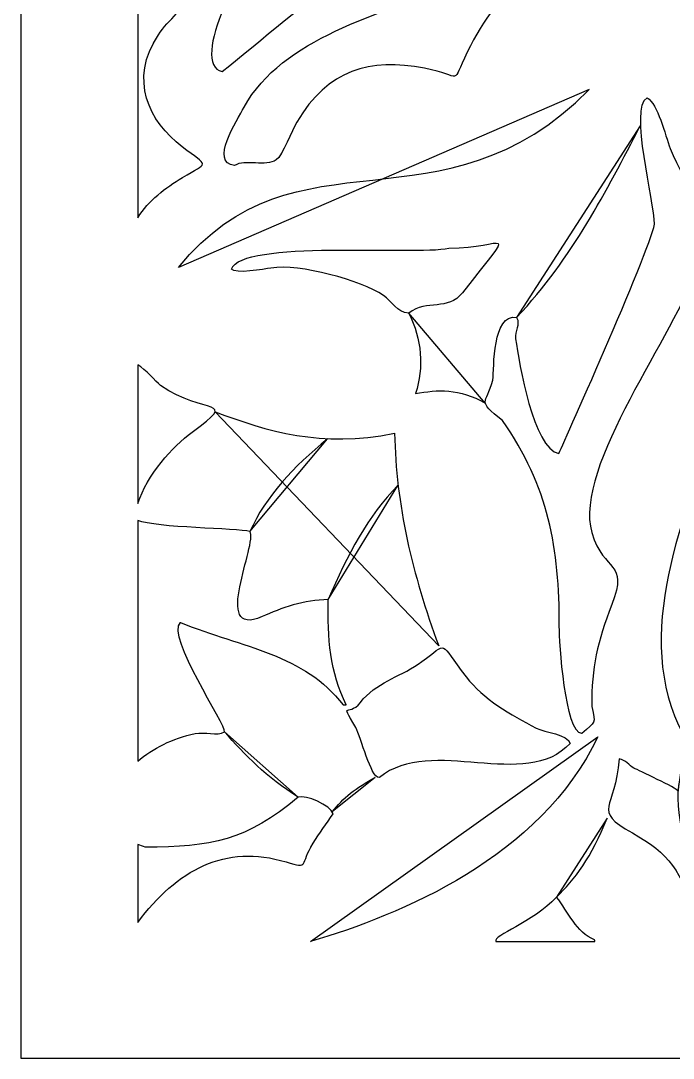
# Model space of a CAD drawing. Header units: centimetres. Extents: x -27.5 to -15.1, y -9.5 to 9.5.
# Drawn here: x -20.878 to -18.573, y -9.5 to -5.832 of the extents above; entities that cross this region are included whole.
import ezdxf

# ---------------------------------------------------------------- set-up
doc = ezdxf.new("R2010")
doc.units = ezdxf.units.CM
doc.header["$MEASUREMENT"] = 0
doc.layers.add('layer 1', color=7, linetype='Continuous')

msp = doc.modelspace()

# ---------------------------------------------------------------- linework, layer by layer
at = {"layer": 'layer 1', "color": 7}
for points, knots in [([(-20.87779, -9.50002), (-20.87779, -9.50002), (-20.87779, 9.5), (-20.87779, 9.5), (-20.87779, 9.5), (-20.87779, 9.5), (-15.09516, 9.5), (-15.09516, 9.5), (-15.09516, 9.5), (-15.09516, 9.5), (-15.09516, -9.50002), (-15.09516, -9.50002), (-15.09516, -9.50002), (-15.09516, -9.50002), (-20.87779, -9.50002), (-20.87779, -9.50002)], [0, 0, 0, 0, 0.2, 0.2, 0.2, 0.2, 0.4, 0.4, 0.4, 0.4, 0.6, 0.6, 0.6, 0.6, 1, 1, 1, 1]), ([(-20.46475, -6.52817), (-20.46475, -6.52817), (-20.46475, -5.55164), (-20.46475, -5.55164), (-20.46475, -5.55164), (-20.42298, -5.49611), (-20.35542, -5.43931), (-20.3173, -5.4019), (-20.3173, -5.4019), (-20.0979, -5.18665), (-19.79648, -5.01221), (-19.50322, -4.87595), (-19.50322, -4.87595), (-19.37686, -4.98438), (-19.27053, -4.9487), (-19.13331, -4.88952), (-19.13331, -4.88952), (-19.10363, -4.89333), (-19.09092, -4.92978), (-19.07571, -4.94969), (-19.07571, -4.94969), (-18.97742, -5.07837), (-18.83291, -5.06508), (-19.17607, -5.06421), (-19.17607, -5.06421), (-19.387, -5.06366), (-19.63091, -5.04263), (-19.77085, -5.24274), (-19.77085, -5.24274), (-19.86592, -5.37875), (-19.78721, -5.32167), (-19.9307, -5.36891), (-19.9307, -5.36891), (-20.07342, -5.41588), (-20.1833, -5.48603), (-20.24109, -5.63868), (-20.24109, -5.63868), (-20.25352, -5.67154), (-20.25095, -5.70642), (-20.26712, -5.73378), (-20.26712, -5.73378), (-20.29591, -5.78257), (-20.35716, -5.82935), (-20.39163, -5.88129), (-20.39163, -5.88129), (-20.49731, -6.04034), (-20.42459, -6.18831), (-20.30799, -6.2772), (-20.30799, -6.2772), (-20.21085, -6.35128), (-20.21379, -6.32977), (-20.30614, -6.38591), (-20.30614, -6.38591), (-20.36751, -6.4232), (-20.42555, -6.46704), (-20.46475, -6.52817)], [0, 0, 0, 0, 0.0666667, 0.0666667, 0.0666667, 0.0666667, 0.1333333, 0.1333333, 0.1333333, 0.1333333, 0.2, 0.2, 0.2, 0.2, 0.2666667, 0.2666667, 0.2666667, 0.2666667, 0.3333333, 0.3333333, 0.3333333, 0.3333333, 0.4, 0.4, 0.4, 0.4, 0.4666667, 0.4666667, 0.4666667, 0.4666667, 0.5333333, 0.5333333, 0.5333333, 0.5333333, 0.6, 0.6, 0.6, 0.6, 0.6666667, 0.6666667, 0.6666667, 0.6666667, 0.7333333, 0.7333333, 0.7333333, 0.7333333, 0.8, 0.8, 0.8, 0.8, 0.8666667, 0.8666667, 0.8666667, 0.8666667, 1, 1, 1, 1]), ([(-20.16676, -6.01134), (-20.28162, -5.98716), (-20.10217, -5.59372), (-19.97343, -5.55133), (-19.97343, -5.55133), (-19.84876, -5.51033), (-19.77907, -5.57545), (-19.72438, -5.4446), (-19.72438, -5.4446), (-19.64313, -5.25022), (-19.42336, -5.1894), (-19.23556, -5.22916), (-19.23556, -5.22916), (-19.1821, -5.24051), (-18.89806, -5.22456), (-18.89172, -5.2641), (-18.89172, -5.2641), (-19.04167, -5.46556), (-19.4766, -5.58438), (-19.71136, -5.68332), (-19.71136, -5.68332), (-19.87888, -5.75391), (-20.02021, -5.89978), (-20.16676, -6.01134), (-20.16676, -6.01134), (-20.16676, -6.01134), (-20.16676, -6.01134), (-20.16676, -6.01134)], [0, 0, 0, 0, 0.125, 0.125, 0.125, 0.125, 0.25, 0.25, 0.25, 0.25, 0.375, 0.375, 0.375, 0.375, 0.5, 0.5, 0.5, 0.5, 0.625, 0.625, 0.625, 0.625, 0.75, 0.75, 0.75, 0.75, 1, 1, 1, 1]), ([(-20.12214, -6.34321), (-20.08622, -6.32092), (-20.01161, -6.34915), (-19.97528, -6.3238), (-19.97528, -6.3238), (-19.95308, -6.30828), (-19.91969, -6.21806), (-19.90281, -6.18986), (-19.90281, -6.18986), (-19.79249, -6.00555), (-19.64588, -5.9619), (-19.45115, -5.99968), (-19.45115, -5.99968), (-19.31001, -6.02707), (-19.36072, -6.0652), (-19.30061, -5.94338), (-19.30061, -5.94338), (-19.18046, -5.69989), (-19.05039, -5.6217), (-18.7802, -5.55133), (-18.7802, -5.55133), (-18.77713, -5.52153), (-18.76409, -5.42651), (-18.79878, -5.42132), (-18.79878, -5.42132), (-18.96883, -5.52694), (-19.15171, -5.61911), (-19.34523, -5.70079), (-19.34523, -5.70079), (-19.61348, -5.81401), (-19.95311, -5.89048), (-20.08866, -6.13748), (-20.08866, -6.13748), (-20.11343, -6.18256), (-20.21243, -6.33644), (-20.12214, -6.34321)], [0, 0, 0, 0, 0.1, 0.1, 0.1, 0.1, 0.2, 0.2, 0.2, 0.2, 0.3, 0.3, 0.3, 0.3, 0.4, 0.4, 0.4, 0.4, 0.5, 0.5, 0.5, 0.5, 0.6, 0.6, 0.6, 0.6, 0.7, 0.7, 0.7, 0.7, 0.8, 0.8, 0.8, 0.8, 1, 1, 1, 1]), ([(-18.86939, -6.07537), (-19.39167, -6.60327), (-19.90281, -6.18986), (-20.32101, -6.70419), (-20.32101, -6.70419), (-20.32101, -6.70419), (-18.86939, -6.07537), (-18.86939, -6.07537)], [0, 0, 0, 0, 0.3333333, 0.3333333, 0.3333333, 0.3333333, 1, 1, 1, 1]), ([(-18.89543, -8.35195), (-18.84636, -8.30712), (-18.84584, -8.32172), (-18.86012, -8.25685), (-18.86012, -8.25685), (-18.86231, -8.11509), (-18.84027, -8.02975), (-18.78947, -7.89584), (-18.78947, -7.89584), (-18.72946, -7.73754), (-18.81659, -7.78822), (-18.86012, -7.6416), (-18.86012, -7.6416), (-18.92876, -7.41043), (-18.55795, -6.9268), (-18.4921, -6.71195), (-18.4921, -6.71195), (-18.43134, -6.51376), (-18.52803, -6.41918), (-18.58318, -6.28305), (-18.58318, -6.28305), (-18.60211, -6.23633), (-18.62718, -6.12481), (-18.66496, -6.10446), (-18.66496, -6.10446), (-18.72865, -6.13912), (-18.63893, -6.47425), (-18.63893, -6.55086), (-18.63893, -6.55086), (-18.65964, -6.65543), (-18.97647, -7.36176), (-18.97721, -7.36213), (-18.97721, -7.36213), (-19.06783, -7.34315), (-19.11708, -7.04485), (-19.12963, -6.95651), (-19.12963, -6.95651), (-19.13359, -6.92853), (-19.11213, -6.90723), (-19.12589, -6.88079), (-19.12589, -6.88079), (-19.21234, -6.86577), (-19.20594, -7.06015), (-19.20953, -7.10208), (-19.20953, -7.10208), (-19.23494, -7.19298), (-19.2688, -7.16861), (-19.17607, -7.24566), (-19.17607, -7.24566), (-19.01292, -7.4773), (-18.9748, -7.69763), (-18.97535, -7.97348), (-18.97535, -7.97348), (-18.97544, -8.02505), (-18.95473, -8.35195), (-18.89543, -8.35195)], [0, 0, 0, 0, 0.0666667, 0.0666667, 0.0666667, 0.0666667, 0.1333333, 0.1333333, 0.1333333, 0.1333333, 0.2, 0.2, 0.2, 0.2, 0.2666667, 0.2666667, 0.2666667, 0.2666667, 0.3333333, 0.3333333, 0.3333333, 0.3333333, 0.4, 0.4, 0.4, 0.4, 0.4666667, 0.4666667, 0.4666667, 0.4666667, 0.5333333, 0.5333333, 0.5333333, 0.5333333, 0.6, 0.6, 0.6, 0.6, 0.6666667, 0.6666667, 0.6666667, 0.6666667, 0.7333333, 0.7333333, 0.7333333, 0.7333333, 0.8, 0.8, 0.8, 0.8, 0.8666667, 0.8666667, 0.8666667, 0.8666667, 1, 1, 1, 1]), ([(-18.68911, -6.20346), (-18.80994, -6.43442), (-18.92579, -6.6664), (-19.12589, -6.88079), (-19.12589, -6.88079), (-19.12589, -6.88079), (-18.68911, -6.20346), (-18.68911, -6.20346)], [0, 0, 0, 0, 0.3333333, 0.3333333, 0.3333333, 0.3333333, 1, 1, 1, 1]), ([(-19.5069, -6.86527), (-19.44225, -6.81568), (-19.36894, -6.86014), (-19.31734, -6.79348), (-19.31734, -6.79348), (-19.11986, -6.53831), (-19.16281, -6.63626), (-19.36567, -6.63626), (-19.36567, -6.63626), (-19.48847, -6.6605), (-20.10087, -6.60525), (-20.13328, -6.71003), (-20.13328, -6.71003), (-20.12214, -6.72821), (-20.01727, -6.71003), (-19.9939, -6.70613), (-19.9939, -6.70613), (-19.89239, -6.68922), (-19.67541, -6.75016), (-19.59613, -6.80319), (-19.59613, -6.80319), (-19.56827, -6.8218), (-19.54861, -6.8636), (-19.5069, -6.86527)], [0, 0, 0, 0, 0.1428571, 0.1428571, 0.1428571, 0.1428571, 0.2857143, 0.2857143, 0.2857143, 0.2857143, 0.4285714, 0.4285714, 0.4285714, 0.4285714, 0.5714286, 0.5714286, 0.5714286, 0.5714286, 0.7142857, 0.7142857, 0.7142857, 0.7142857, 1, 1, 1, 1]), ([(-18.5553, -8.55574), (-18.55183, -8.50073), (-18.54064, -8.45609), (-18.49769, -8.41599), (-18.49769, -8.41599), (-18.73348, -8.09338), (-18.56306, -7.63659), (-18.43264, -7.30586), (-18.43264, -7.30586), (-18.39641, -7.214), (-18.26043, -6.83933), (-18.29323, -6.75078), (-18.29323, -6.75078), (-18.29323, -6.75078), (-18.5553, -8.55574), (-18.5553, -8.55574)], [0, 0, 0, 0, 0.2, 0.2, 0.2, 0.2, 0.4, 0.4, 0.4, 0.4, 0.6, 0.6, 0.6, 0.6, 1, 1, 1, 1]), ([(-19.23742, -7.18358), (-19.32714, -7.13173), (-19.40629, -7.13522), (-19.48322, -7.15019), (-19.48322, -7.15019), (-19.45279, -7.05523), (-19.46071, -6.96025), (-19.5069, -6.86527), (-19.5069, -6.86527), (-19.5069, -6.86527), (-19.23742, -7.18358), (-19.23742, -7.18358)], [0, 0, 0, 0, 0.25, 0.25, 0.25, 0.25, 0.5, 0.5, 0.5, 0.5, 1, 1, 1, 1]), ([(-20.46475, -7.53908), (-20.46475, -7.53908), (-20.46475, -7.04809), (-20.46475, -7.04809), (-20.46475, -7.04809), (-20.43618, -7.06485), (-20.40214, -7.10529), (-20.38421, -7.12146), (-20.38421, -7.12146), (-20.22674, -7.23162), (-20.10245, -7.15958), (-20.27269, -7.28644), (-20.27269, -7.28644), (-20.34284, -7.33873), (-20.42994, -7.43522), (-20.46475, -7.53908)], [0, 0, 0, 0, 0.2, 0.2, 0.2, 0.2, 0.4, 0.4, 0.4, 0.4, 0.6, 0.6, 0.6, 0.6, 1, 1, 1, 1]), ([(-19.40097, -8.04141), (-19.49493, -7.79106), (-19.55257, -7.54068), (-19.55711, -7.29031), (-19.55711, -7.29031), (-19.81778, -7.3425), (-20.00734, -7.28329), (-20.19091, -7.21462), (-20.19091, -7.21462), (-20.19091, -7.21462), (-19.40097, -8.04141), (-19.40097, -8.04141)], [0, 0, 0, 0, 0.25, 0.25, 0.25, 0.25, 0.5, 0.5, 0.5, 0.5, 1, 1, 1, 1]), ([(-20.06822, -7.63771), (-20.01297, -7.51357), (-19.91376, -7.40774), (-19.7946, -7.31025), (-19.7946, -7.31025), (-19.7946, -7.31025), (-20.06822, -7.63771), (-20.06822, -7.63771)], [0, 0, 0, 0, 0.3333333, 0.3333333, 0.3333333, 0.3333333, 1, 1, 1, 1]), ([(-19.79129, -7.87841), (-19.72614, -7.72069), (-19.649, -7.57967), (-19.54549, -7.47532), (-19.54549, -7.47532), (-19.54549, -7.47532), (-19.79129, -7.87841), (-19.79129, -7.87841)], [0, 0, 0, 0, 0.3333333, 0.3333333, 0.3333333, 0.3333333, 1, 1, 1, 1]), ([(-20.46475, -8.4499), (-20.46475, -8.4499), (-20.46475, -7.59835), (-20.46475, -7.59835), (-20.46475, -7.59835), (-20.39982, -7.62583), (-20.11373, -7.62509), (-20.06822, -7.63771), (-20.06822, -7.63771), (-20.0387, -7.67635), (-20.20732, -8.01881), (-20.02546, -7.93854), (-20.02546, -7.93854), (-19.95781, -7.90868), (-19.8773, -7.87878), (-19.79129, -7.87841), (-19.79129, -7.87841), (-19.79546, -8.01423), (-19.78467, -8.13512), (-19.72809, -8.251), (-19.72809, -8.251), (-19.72809, -8.251), (-19.73925, -8.251), (-19.73925, -8.251), (-19.73925, -8.251), (-19.87464, -8.07137), (-20.09274, -8.04778), (-20.31359, -7.95991), (-20.31359, -7.95991), (-20.36578, -8.00672), (-20.15074, -8.32496), (-20.15745, -8.34614), (-20.15745, -8.34614), (-20.18491, -8.36163), (-20.22773, -8.34484), (-20.26152, -8.35195), (-20.26152, -8.35195), (-20.34337, -8.36917), (-20.4099, -8.40411), (-20.46475, -8.4499)], [0, 0, 0, 0, 0.0909091, 0.0909091, 0.0909091, 0.0909091, 0.1818182, 0.1818182, 0.1818182, 0.1818182, 0.2727273, 0.2727273, 0.2727273, 0.2727273, 0.3636364, 0.3636364, 0.3636364, 0.3636364, 0.4545455, 0.4545455, 0.4545455, 0.4545455, 0.5454545, 0.5454545, 0.5454545, 0.5454545, 0.6363636, 0.6363636, 0.6363636, 0.6363636, 0.7272727, 0.7272727, 0.7272727, 0.7272727, 0.8181818, 0.8181818, 0.8181818, 0.8181818, 1, 1, 1, 1]), ([(-19.611, -8.50723), (-19.42518, -8.35786), (-19.09556, -8.55809), (-18.9363, -8.38689), (-18.9363, -8.38689), (-18.94409, -8.35501), (-19.0277, -8.34784), (-19.05713, -8.33254), (-19.05713, -8.33254), (-19.1472, -8.2857), (-19.24391, -8.23032), (-19.30432, -8.15203), (-19.30432, -8.15203), (-19.40456, -8.02218), (-19.36486, -8.02895), (-19.46046, -8.09771), (-19.46046, -8.09771), (-19.53191, -8.1491), (-19.60652, -8.16484), (-19.66863, -8.22967), (-19.66863, -8.22967), (-19.71789, -8.30582), (-19.75385, -8.22432), (-19.69464, -8.33059), (-19.69464, -8.33059), (-19.67485, -8.36614), (-19.64269, -8.50723), (-19.611, -8.50723)], [0, 0, 0, 0, 0.125, 0.125, 0.125, 0.125, 0.25, 0.25, 0.25, 0.25, 0.375, 0.375, 0.375, 0.375, 0.5, 0.5, 0.5, 0.5, 0.625, 0.625, 0.625, 0.625, 0.75, 0.75, 0.75, 0.75, 1, 1, 1, 1]), ([(-20.15745, -8.34614), (-20.08634, -8.42721), (-20.01003, -8.50689), (-19.89724, -8.5771), (-19.89724, -8.5771), (-19.89724, -8.5771), (-20.15745, -8.34614), (-20.15745, -8.34614)], [0, 0, 0, 0, 0.3333333, 0.3333333, 0.3333333, 0.3333333, 1, 1, 1, 1]), ([(-19.85387, -9.08698), (-19.53695, -8.99401), (-19.04099, -8.78945), (-18.83968, -8.36358), (-18.83968, -8.36358), (-18.83968, -8.36358), (-19.85387, -9.08698), (-19.85387, -9.08698)], [0, 0, 0, 0, 0.3333333, 0.3333333, 0.3333333, 0.3333333, 1, 1, 1, 1]), ([(-18.15459, -9.08698), (-18.15459, -9.08698), (-18.51216, -9.08698), (-18.51216, -9.08698), (-18.51216, -9.08698), (-18.52088, -9.05671), (-18.50351, -9.02174), (-18.50882, -8.99048), (-18.50882, -8.99048), (-18.53402, -8.84247), (-18.59057, -8.77482), (-18.717, -8.70322), (-18.717, -8.70322), (-18.8647, -8.61958), (-18.7772, -8.62379), (-18.76347, -8.44121), (-18.76347, -8.44121), (-18.74145, -8.44579), (-18.72862, -8.46471), (-18.71143, -8.47424), (-18.71143, -8.47424), (-18.69693, -8.48221), (-18.55833, -8.54541), (-18.5553, -8.55574), (-18.5553, -8.55574), (-18.5553, -8.84114), (-18.40738, -8.99991), (-18.15939, -9.08169), (-18.15939, -9.08169), (-18.15688, -9.08339), (-18.15537, -9.08509), (-18.15459, -9.08698)], [0, 0, 0, 0, 0.1111111, 0.1111111, 0.1111111, 0.1111111, 0.2222222, 0.2222222, 0.2222222, 0.2222222, 0.3333333, 0.3333333, 0.3333333, 0.3333333, 0.4444444, 0.4444444, 0.4444444, 0.4444444, 0.5555556, 0.5555556, 0.5555556, 0.5555556, 0.6666667, 0.6666667, 0.6666667, 0.6666667, 0.7777778, 0.7777778, 0.7777778, 0.7777778, 1, 1, 1, 1]), ([(-19.62587, -8.50723), (-19.69161, -8.54192), (-19.74182, -8.58202), (-19.77642, -8.62753), (-19.77642, -8.62753), (-19.77642, -8.62753), (-19.62587, -8.50723), (-19.62587, -8.50723)], [0, 0, 0, 0, 0.3333333, 0.3333333, 0.3333333, 0.3333333, 1, 1, 1, 1]), ([(-20.46475, -9.0201), (-20.46475, -9.0201), (-20.46475, -8.74462), (-20.46475, -8.74462), (-20.46475, -8.74462), (-20.45514, -8.74644), (-20.44605, -8.75182), (-20.4381, -8.75371), (-20.4381, -8.75371), (-20.20572, -8.75371), (-20.08025, -8.72993), (-19.89724, -8.5771), (-19.89724, -8.5771), (-19.87322, -8.5665), (-19.78158, -8.6061), (-19.77456, -8.63532), (-19.77456, -8.63532), (-19.79812, -8.67023), (-19.82261, -8.70452), (-19.84521, -8.7401), (-19.84521, -8.7401), (-19.89273, -8.81505), (-19.8552, -8.83202), (-19.94, -8.80608), (-19.94, -8.80608), (-20.15572, -8.74016), (-20.32599, -8.83419), (-20.46475, -9.0201)], [0, 0, 0, 0, 0.125, 0.125, 0.125, 0.125, 0.25, 0.25, 0.25, 0.25, 0.375, 0.375, 0.375, 0.375, 0.5, 0.5, 0.5, 0.5, 0.625, 0.625, 0.625, 0.625, 0.75, 0.75, 0.75, 0.75, 1, 1, 1, 1]), ([(-18.8062, -8.65084), (-18.86052, -8.78985), (-18.92162, -8.86854), (-18.98466, -8.93031), (-18.98466, -8.93031), (-18.98466, -8.93031), (-18.8062, -8.65084), (-18.8062, -8.65084)], [0, 0, 0, 0, 0.3333333, 0.3333333, 0.3333333, 0.3333333, 1, 1, 1, 1]), ([(-18.84967, -9.08698), (-18.84967, -9.08698), (-19.1997, -9.08698), (-19.1997, -9.08698), (-19.1997, -9.08698), (-19.20943, -9.06493), (-19.07117, -9.0223), (-18.98466, -8.93031), (-18.98466, -8.93031), (-18.94385, -8.98349), (-18.91587, -9.05414), (-18.85081, -9.08169), (-18.85081, -9.08169), (-18.84998, -9.08361), (-18.84964, -9.08534), (-18.84967, -9.08698)], [0, 0, 0, 0, 0.2, 0.2, 0.2, 0.2, 0.4, 0.4, 0.4, 0.4, 0.6, 0.6, 0.6, 0.6, 1, 1, 1, 1])]:
    msp.add_open_spline(points, degree=3, knots=knots, dxfattribs=at)
at = {"layer": 'layer 1', "color": 250, "lineweight": 9}
for points, knots in [([(-20.87779, -9.50002), (-20.87779, -9.50002), (-20.87779, 9.5), (-20.87779, 9.5), (-20.87779, 9.5), (-20.87779, 9.5), (-15.09516, 9.5), (-15.09516, 9.5), (-15.09516, 9.5), (-15.09516, 9.5), (-15.09516, -9.50002), (-15.09516, -9.50002), (-15.09516, -9.50002), (-15.09516, -9.50002), (-20.87779, -9.50002), (-20.87779, -9.50002)], [0, 0, 0, 0, 0.2, 0.2, 0.2, 0.2, 0.4, 0.4, 0.4, 0.4, 0.6, 0.6, 0.6, 0.6, 1, 1, 1, 1]), ([(-20.46475, -6.52817), (-20.46475, -6.52817), (-20.46475, -5.55164), (-20.46475, -5.55164), (-20.46475, -5.55164), (-20.42298, -5.49611), (-20.35542, -5.43931), (-20.3173, -5.4019), (-20.3173, -5.4019), (-20.0979, -5.18665), (-19.79648, -5.01221), (-19.50322, -4.87595), (-19.50322, -4.87595), (-19.37686, -4.98438), (-19.27053, -4.9487), (-19.13331, -4.88952), (-19.13331, -4.88952), (-19.10363, -4.89333), (-19.09092, -4.92978), (-19.07571, -4.94969), (-19.07571, -4.94969), (-18.97742, -5.07837), (-18.83291, -5.06508), (-19.17607, -5.06421), (-19.17607, -5.06421), (-19.387, -5.06366), (-19.63091, -5.04263), (-19.77085, -5.24274), (-19.77085, -5.24274), (-19.86592, -5.37875), (-19.78721, -5.32167), (-19.9307, -5.36891), (-19.9307, -5.36891), (-20.07342, -5.41588), (-20.1833, -5.48603), (-20.24109, -5.63868), (-20.24109, -5.63868), (-20.25352, -5.67154), (-20.25095, -5.70642), (-20.26712, -5.73378), (-20.26712, -5.73378), (-20.29591, -5.78257), (-20.35716, -5.82935), (-20.39163, -5.88129), (-20.39163, -5.88129), (-20.49731, -6.04034), (-20.42459, -6.18831), (-20.30799, -6.2772), (-20.30799, -6.2772), (-20.21085, -6.35128), (-20.21379, -6.32977), (-20.30614, -6.38591), (-20.30614, -6.38591), (-20.36751, -6.4232), (-20.42555, -6.46704), (-20.46475, -6.52817)], [0, 0, 0, 0, 0.0666667, 0.0666667, 0.0666667, 0.0666667, 0.1333333, 0.1333333, 0.1333333, 0.1333333, 0.2, 0.2, 0.2, 0.2, 0.2666667, 0.2666667, 0.2666667, 0.2666667, 0.3333333, 0.3333333, 0.3333333, 0.3333333, 0.4, 0.4, 0.4, 0.4, 0.4666667, 0.4666667, 0.4666667, 0.4666667, 0.5333333, 0.5333333, 0.5333333, 0.5333333, 0.6, 0.6, 0.6, 0.6, 0.6666667, 0.6666667, 0.6666667, 0.6666667, 0.7333333, 0.7333333, 0.7333333, 0.7333333, 0.8, 0.8, 0.8, 0.8, 0.8666667, 0.8666667, 0.8666667, 0.8666667, 1, 1, 1, 1]), ([(-20.16676, -6.01134), (-20.28162, -5.98716), (-20.10217, -5.59372), (-19.97343, -5.55133), (-19.97343, -5.55133), (-19.84876, -5.51033), (-19.77907, -5.57545), (-19.72438, -5.4446), (-19.72438, -5.4446), (-19.64313, -5.25022), (-19.42336, -5.1894), (-19.23556, -5.22916), (-19.23556, -5.22916), (-19.1821, -5.24051), (-18.89806, -5.22456), (-18.89172, -5.2641), (-18.89172, -5.2641), (-19.04167, -5.46556), (-19.4766, -5.58438), (-19.71136, -5.68332), (-19.71136, -5.68332), (-19.87888, -5.75391), (-20.02021, -5.89978), (-20.16676, -6.01134)], [0, 0, 0, 0, 0.1428571, 0.1428571, 0.1428571, 0.1428571, 0.2857143, 0.2857143, 0.2857143, 0.2857143, 0.4285714, 0.4285714, 0.4285714, 0.4285714, 0.5714286, 0.5714286, 0.5714286, 0.5714286, 0.7142857, 0.7142857, 0.7142857, 0.7142857, 1, 1, 1, 1]), ([(-20.12214, -6.34321), (-20.08622, -6.32092), (-20.01161, -6.34915), (-19.97528, -6.3238), (-19.97528, -6.3238), (-19.95308, -6.30828), (-19.91969, -6.21806), (-19.90281, -6.18986), (-19.90281, -6.18986), (-19.79249, -6.00555), (-19.64588, -5.9619), (-19.45115, -5.99968), (-19.45115, -5.99968), (-19.31001, -6.02707), (-19.36072, -6.0652), (-19.30061, -5.94338), (-19.30061, -5.94338), (-19.18046, -5.69989), (-19.05039, -5.6217), (-18.7802, -5.55133), (-18.7802, -5.55133), (-18.77713, -5.52153), (-18.76409, -5.42651), (-18.79878, -5.42132), (-18.79878, -5.42132), (-18.96883, -5.52694), (-19.15171, -5.61911), (-19.34523, -5.70079), (-19.34523, -5.70079), (-19.61348, -5.81401), (-19.95311, -5.89048), (-20.08866, -6.13748), (-20.08866, -6.13748), (-20.11343, -6.18256), (-20.21243, -6.33644), (-20.12214, -6.34321)], [0, 0, 0, 0, 0.1, 0.1, 0.1, 0.1, 0.2, 0.2, 0.2, 0.2, 0.3, 0.3, 0.3, 0.3, 0.4, 0.4, 0.4, 0.4, 0.5, 0.5, 0.5, 0.5, 0.6, 0.6, 0.6, 0.6, 0.7, 0.7, 0.7, 0.7, 0.8, 0.8, 0.8, 0.8, 1, 1, 1, 1]), ([(-18.89543, -8.35195), (-18.84636, -8.30712), (-18.84584, -8.32172), (-18.86012, -8.25685), (-18.86012, -8.25685), (-18.86231, -8.11509), (-18.84027, -8.02975), (-18.78947, -7.89584), (-18.78947, -7.89584), (-18.72946, -7.73754), (-18.81659, -7.78822), (-18.86012, -7.6416), (-18.86012, -7.6416), (-18.92876, -7.41043), (-18.55795, -6.9268), (-18.4921, -6.71195), (-18.4921, -6.71195), (-18.43134, -6.51376), (-18.52803, -6.41918), (-18.58318, -6.28305), (-18.58318, -6.28305), (-18.60211, -6.23633), (-18.62718, -6.12481), (-18.66496, -6.10446), (-18.66496, -6.10446), (-18.72865, -6.13912), (-18.63893, -6.47425), (-18.63893, -6.55086), (-18.63893, -6.55086), (-18.65964, -6.65543), (-18.97647, -7.36176), (-18.97721, -7.36213), (-18.97721, -7.36213), (-19.06783, -7.34315), (-19.11708, -7.04485), (-19.12963, -6.95651), (-19.12963, -6.95651), (-19.13359, -6.92853), (-19.11213, -6.90723), (-19.12589, -6.88079), (-19.12589, -6.88079), (-19.21234, -6.86577), (-19.20594, -7.06015), (-19.20953, -7.10208), (-19.20953, -7.10208), (-19.23494, -7.19298), (-19.2688, -7.16861), (-19.17607, -7.24566), (-19.17607, -7.24566), (-19.01292, -7.4773), (-18.9748, -7.69763), (-18.97535, -7.97348), (-18.97535, -7.97348), (-18.97544, -8.02505), (-18.95473, -8.35195), (-18.89543, -8.35195)], [0, 0, 0, 0, 0.0666667, 0.0666667, 0.0666667, 0.0666667, 0.1333333, 0.1333333, 0.1333333, 0.1333333, 0.2, 0.2, 0.2, 0.2, 0.2666667, 0.2666667, 0.2666667, 0.2666667, 0.3333333, 0.3333333, 0.3333333, 0.3333333, 0.4, 0.4, 0.4, 0.4, 0.4666667, 0.4666667, 0.4666667, 0.4666667, 0.5333333, 0.5333333, 0.5333333, 0.5333333, 0.6, 0.6, 0.6, 0.6, 0.6666667, 0.6666667, 0.6666667, 0.6666667, 0.7333333, 0.7333333, 0.7333333, 0.7333333, 0.8, 0.8, 0.8, 0.8, 0.8666667, 0.8666667, 0.8666667, 0.8666667, 1, 1, 1, 1]), ([(-19.5069, -6.86527), (-19.44225, -6.81568), (-19.36894, -6.86014), (-19.31734, -6.79348), (-19.31734, -6.79348), (-19.11986, -6.53831), (-19.16281, -6.63626), (-19.36567, -6.63626), (-19.36567, -6.63626), (-19.48847, -6.6605), (-20.10087, -6.60525), (-20.13328, -6.71003), (-20.13328, -6.71003), (-20.12214, -6.72821), (-20.01727, -6.71003), (-19.9939, -6.70613), (-19.9939, -6.70613), (-19.89239, -6.68922), (-19.67541, -6.75016), (-19.59613, -6.80319), (-19.59613, -6.80319), (-19.56827, -6.8218), (-19.54861, -6.8636), (-19.5069, -6.86527)], [0, 0, 0, 0, 0.1428571, 0.1428571, 0.1428571, 0.1428571, 0.2857143, 0.2857143, 0.2857143, 0.2857143, 0.4285714, 0.4285714, 0.4285714, 0.4285714, 0.5714286, 0.5714286, 0.5714286, 0.5714286, 0.7142857, 0.7142857, 0.7142857, 0.7142857, 1, 1, 1, 1]), ([(-18.5553, -8.55574), (-18.55183, -8.50073), (-18.54064, -8.45609), (-18.49769, -8.41599), (-18.49769, -8.41599), (-18.73348, -8.09338), (-18.56306, -7.63659), (-18.43264, -7.30586), (-18.43264, -7.30586), (-18.39641, -7.214), (-18.26043, -6.83933), (-18.29323, -6.75078)], [0, 0, 0, 0, 0.25, 0.25, 0.25, 0.25, 0.5, 0.5, 0.5, 0.5, 1, 1, 1, 1]), ([(-19.23742, -7.18358), (-19.32714, -7.13173), (-19.40629, -7.13522), (-19.48322, -7.15019), (-19.48322, -7.15019), (-19.45279, -7.05523), (-19.46071, -6.96025), (-19.5069, -6.86527)], [0, 0, 0, 0, 0.3333333, 0.3333333, 0.3333333, 0.3333333, 1, 1, 1, 1]), ([(-20.46475, -7.53908), (-20.46475, -7.53908), (-20.46475, -7.04809), (-20.46475, -7.04809), (-20.46475, -7.04809), (-20.43618, -7.06485), (-20.40214, -7.10529), (-20.38421, -7.12146), (-20.38421, -7.12146), (-20.22674, -7.23162), (-20.10245, -7.15958), (-20.27269, -7.28644), (-20.27269, -7.28644), (-20.34284, -7.33873), (-20.42994, -7.43522), (-20.46475, -7.53908)], [0, 0, 0, 0, 0.2, 0.2, 0.2, 0.2, 0.4, 0.4, 0.4, 0.4, 0.6, 0.6, 0.6, 0.6, 1, 1, 1, 1]), ([(-19.40097, -8.04141), (-19.49493, -7.79106), (-19.55257, -7.54068), (-19.55711, -7.29031), (-19.55711, -7.29031), (-19.81778, -7.3425), (-20.00734, -7.28329), (-20.19091, -7.21462)], [0, 0, 0, 0, 0.3333333, 0.3333333, 0.3333333, 0.3333333, 1, 1, 1, 1]), ([(-20.46475, -8.4499), (-20.46475, -8.4499), (-20.46475, -7.59835), (-20.46475, -7.59835), (-20.46475, -7.59835), (-20.39982, -7.62583), (-20.11373, -7.62509), (-20.06822, -7.63771), (-20.06822, -7.63771), (-20.0387, -7.67635), (-20.20732, -8.01881), (-20.02546, -7.93854), (-20.02546, -7.93854), (-19.95781, -7.90868), (-19.8773, -7.87878), (-19.79129, -7.87841), (-19.79129, -7.87841), (-19.79546, -8.01423), (-19.78467, -8.13512), (-19.72809, -8.251), (-19.72809, -8.251), (-19.72809, -8.251), (-19.73925, -8.251), (-19.73925, -8.251), (-19.73925, -8.251), (-19.87464, -8.07137), (-20.09274, -8.04778), (-20.31359, -7.95991), (-20.31359, -7.95991), (-20.36578, -8.00672), (-20.15074, -8.32496), (-20.15745, -8.34614), (-20.15745, -8.34614), (-20.18491, -8.36163), (-20.22773, -8.34484), (-20.26152, -8.35195), (-20.26152, -8.35195), (-20.34337, -8.36917), (-20.4099, -8.40411), (-20.46475, -8.4499)], [0, 0, 0, 0, 0.0909091, 0.0909091, 0.0909091, 0.0909091, 0.1818182, 0.1818182, 0.1818182, 0.1818182, 0.2727273, 0.2727273, 0.2727273, 0.2727273, 0.3636364, 0.3636364, 0.3636364, 0.3636364, 0.4545455, 0.4545455, 0.4545455, 0.4545455, 0.5454545, 0.5454545, 0.5454545, 0.5454545, 0.6363636, 0.6363636, 0.6363636, 0.6363636, 0.7272727, 0.7272727, 0.7272727, 0.7272727, 0.8181818, 0.8181818, 0.8181818, 0.8181818, 1, 1, 1, 1]), ([(-19.611, -8.50723), (-19.42518, -8.35786), (-19.09556, -8.55809), (-18.9363, -8.38689), (-18.9363, -8.38689), (-18.94409, -8.35501), (-19.0277, -8.34784), (-19.05713, -8.33254), (-19.05713, -8.33254), (-19.1472, -8.2857), (-19.24391, -8.23032), (-19.30432, -8.15203), (-19.30432, -8.15203), (-19.40456, -8.02218), (-19.36486, -8.02895), (-19.46046, -8.09771), (-19.46046, -8.09771), (-19.53191, -8.1491), (-19.60652, -8.16484), (-19.66863, -8.22967), (-19.66863, -8.22967), (-19.71789, -8.30582), (-19.75385, -8.22432), (-19.69464, -8.33059), (-19.69464, -8.33059), (-19.67485, -8.36614), (-19.64269, -8.50723), (-19.611, -8.50723)], [0, 0, 0, 0, 0.125, 0.125, 0.125, 0.125, 0.25, 0.25, 0.25, 0.25, 0.375, 0.375, 0.375, 0.375, 0.5, 0.5, 0.5, 0.5, 0.625, 0.625, 0.625, 0.625, 0.75, 0.75, 0.75, 0.75, 1, 1, 1, 1]), ([(-18.15459, -9.08698), (-18.15459, -9.08698), (-18.51216, -9.08698), (-18.51216, -9.08698), (-18.51216, -9.08698), (-18.52088, -9.05671), (-18.50351, -9.02174), (-18.50882, -8.99048), (-18.50882, -8.99048), (-18.53402, -8.84247), (-18.59057, -8.77482), (-18.717, -8.70322), (-18.717, -8.70322), (-18.8647, -8.61958), (-18.7772, -8.62379), (-18.76347, -8.44121), (-18.76347, -8.44121), (-18.74145, -8.44579), (-18.72862, -8.46471), (-18.71143, -8.47424), (-18.71143, -8.47424), (-18.69693, -8.48221), (-18.55833, -8.54541), (-18.5553, -8.55574), (-18.5553, -8.55574), (-18.5553, -8.84114), (-18.40738, -8.99991), (-18.15939, -9.08169), (-18.15939, -9.08169), (-18.15688, -9.08339), (-18.15537, -9.08509), (-18.15459, -9.08698)], [0, 0, 0, 0, 0.1111111, 0.1111111, 0.1111111, 0.1111111, 0.2222222, 0.2222222, 0.2222222, 0.2222222, 0.3333333, 0.3333333, 0.3333333, 0.3333333, 0.4444444, 0.4444444, 0.4444444, 0.4444444, 0.5555556, 0.5555556, 0.5555556, 0.5555556, 0.6666667, 0.6666667, 0.6666667, 0.6666667, 0.7777778, 0.7777778, 0.7777778, 0.7777778, 1, 1, 1, 1]), ([(-20.46475, -9.0201), (-20.46475, -9.0201), (-20.46475, -8.74462), (-20.46475, -8.74462), (-20.46475, -8.74462), (-20.45514, -8.74644), (-20.44605, -8.75182), (-20.4381, -8.75371), (-20.4381, -8.75371), (-20.20572, -8.75371), (-20.08025, -8.72993), (-19.89724, -8.5771), (-19.89724, -8.5771), (-19.87322, -8.5665), (-19.78158, -8.6061), (-19.77456, -8.63532), (-19.77456, -8.63532), (-19.79812, -8.67023), (-19.82261, -8.70452), (-19.84521, -8.7401), (-19.84521, -8.7401), (-19.89273, -8.81505), (-19.8552, -8.83202), (-19.94, -8.80608), (-19.94, -8.80608), (-20.15572, -8.74016), (-20.32599, -8.83419), (-20.46475, -9.0201)], [0, 0, 0, 0, 0.125, 0.125, 0.125, 0.125, 0.25, 0.25, 0.25, 0.25, 0.375, 0.375, 0.375, 0.375, 0.5, 0.5, 0.5, 0.5, 0.625, 0.625, 0.625, 0.625, 0.75, 0.75, 0.75, 0.75, 1, 1, 1, 1]), ([(-18.84967, -9.08698), (-18.84967, -9.08698), (-19.1997, -9.08698), (-19.1997, -9.08698), (-19.1997, -9.08698), (-19.20943, -9.06493), (-19.07117, -9.0223), (-18.98466, -8.93031), (-18.98466, -8.93031), (-18.94385, -8.98349), (-18.91587, -9.05414), (-18.85081, -9.08169), (-18.85081, -9.08169), (-18.84998, -9.08361), (-18.84964, -9.08534), (-18.84967, -9.08698)], [0, 0, 0, 0, 0.2, 0.2, 0.2, 0.2, 0.4, 0.4, 0.4, 0.4, 0.6, 0.6, 0.6, 0.6, 1, 1, 1, 1])]:
    msp.add_open_spline(points, degree=3, knots=knots, dxfattribs=at)
for points in [[(-18.86939, -6.07537), (-19.39167, -6.60327), (-19.90281, -6.18986), (-20.32101, -6.70419)], [(-18.68911, -6.20346), (-18.80994, -6.43442), (-18.92579, -6.6664), (-19.12589, -6.88079)], [(-20.06822, -7.63771), (-20.01297, -7.51357), (-19.91376, -7.40774), (-19.7946, -7.31025)], [(-19.79129, -7.87841), (-19.72614, -7.72069), (-19.649, -7.57967), (-19.54549, -7.47532)], [(-20.15745, -8.34614), (-20.08634, -8.42721), (-20.01003, -8.50689), (-19.89724, -8.5771)], [(-19.85387, -9.08698), (-19.53695, -8.99401), (-19.04099, -8.78945), (-18.83968, -8.36358)], [(-19.62587, -8.50723), (-19.69161, -8.54192), (-19.74182, -8.58202), (-19.77642, -8.62753)], [(-18.8062, -8.65084), (-18.86052, -8.78985), (-18.92162, -8.86854), (-18.98466, -8.93031)]]:
    msp.add_open_spline(points, degree=3, dxfattribs=at)

doc.saveas('drawing.dxf')
